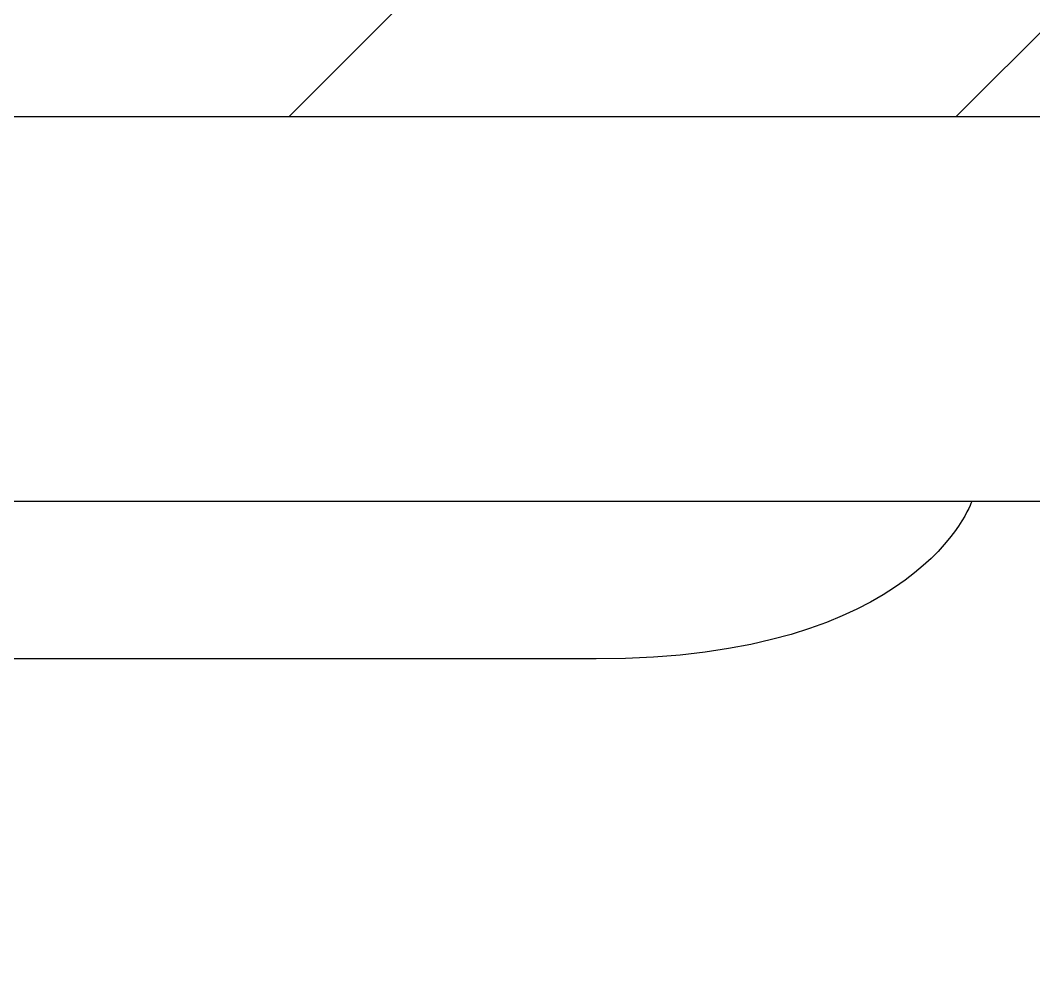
# Model space of a CAD drawing. Header units: millimetres. Extents: x -180913 to 13185, y -18310 to 9270.
# Drawn here: x 6028.8 to 6163.1, y 3870.4 to 3998.3 of the extents above; entities that cross this region are included whole.
import ezdxf

# ---------------------------------------------------------------- set-up
doc = ezdxf.new("R2010")
doc.units = ezdxf.units.MM
doc.header["$MEASUREMENT"] = 0
doc.layers.get('0').update_dxf_attribs({"lineweight": 25})
doc.layers.add('D', color=3, linetype='Continuous', lineweight=13)

msp = doc.modelspace()

# ---------------------------------------------------------------- hatches: boundary and pattern name
at = {"layer": 'D', "ltscale": 30}
h = msp.add_hatch(dxfattribs=at)
h.set_pattern_fill('ANSI31', color=256, scale=500, style=0)
h.set_pattern_definition([(45, (223369.664, 22505.405), (-44.194174, 44.194174), [])])
h.paths.add_polyline_path([(4832.308, 3972.488), (4832.308, 4885.554), (7332.308, 4885.554), (7332.308, 3972.488), (6663.093, 3972.488), (6663.093, 2185.554), (6532.308, 2185.554), (6532.308, 3985.554), (5632.308, 3985.554), (5632.308, 2185.554), (5501.524, 2185.554), (5501.524, 3972.488)])

# ---------------------------------------------------------------- linework, layer by layer
msp.add_line((5632.308, 3985.554), (6532.308, 3985.554))
msp.add_lwpolyline([(5707.308, 3714.554), (6457.308, 3714.554), (6457.308, 3934.554), (5707.308, 3934.554), (5707.308, 3714.554)], close=True)
at = {"color": 0}
msp.add_open_spline([(6154.85, 3934.554), (6154.85, 3934.554), (6147.936, 3913.725), (6105.09, 3913.725), (6105.09, 3913.725), (6105.09, 3913.725), (5898.318, 3913.725), (5898.318, 3913.725)], degree=3, knots=[0.14285714, 0.14285714, 0.14285714, 0.14285714, 0.28571429, 0.28571429, 0.28571429, 0.28571429, 0.42857143, 0.42857143, 0.42857143, 0.42857143], dxfattribs=at)

doc.saveas('drawing.dxf')
